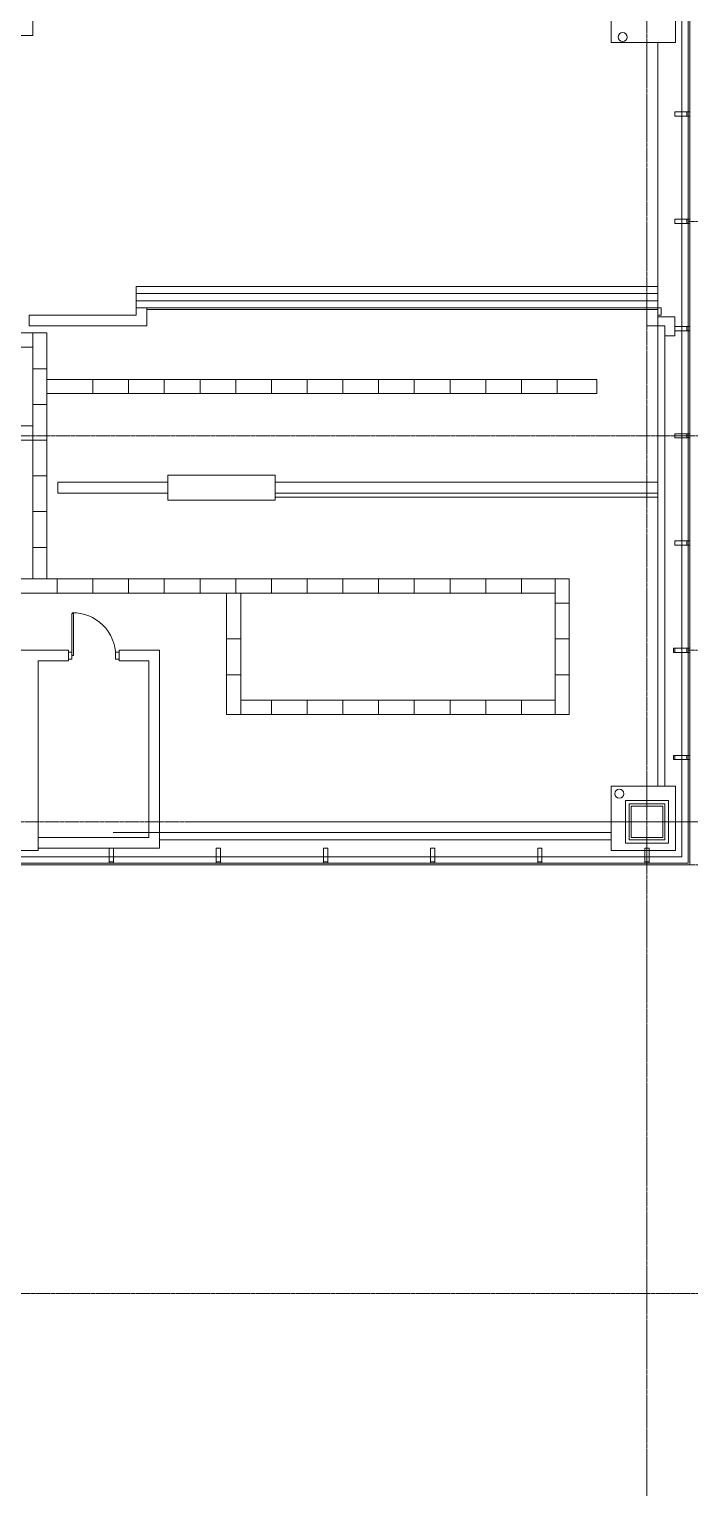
# Model space of a CAD drawing. Extents: x 73996 to 686888, y -9729 to 263202.
# Drawn here: x 526276 to 535526, y 178486 to 198891 of the extents above; entities that cross this region are included whole.
import ezdxf

# ---------------------------------------------------------------- set-up
doc = ezdxf.new("R2010")
doc.units = 0
doc.header["$LTSCALE"] = 20
for name, pattern in [('Data Center Layout_L20$0$CENTER', [2, 1.25, -0.25, 0.25, -0.25]), ('Data Center Layout_L20$0$HIDDENK1', [0.334, 0.167, -0.167]), ('Data Center Layout_L20$0$PHANTOMK1', [1.415, 1, -0.083, 0.083, -0.083, 0.083, -0.083])]:
    doc.linetypes.add(name, pattern=pattern)
for name, color, linetype, lineweight in [('Data Center Layout_L20$0$ARC', 252, 'Continuous', 0), ('Data Center Layout_L20$0$H-SIN', 252, 'Data Center Layout_L20$0$CENTER', 9), ('Data Center Layout_L20$0$K-SIN', 252, 'Data Center Layout_L20$0$CENTER', 9)]:
    doc.layers.add(name, color=color, linetype=linetype, lineweight=lineweight)

# ---------------------------------------------------------------- blocks, each defined once
blk = doc.blocks.new('Data Center Layout_L20$0$A$C80dc7663')
at = {"layer": 'Data Center Layout_L20$0$ARC'}
for p, q in [((577430.24, 184175.59), (577430.24, 154155.59)), ((577540.24, 183545.59), (577540.24, 154045.59)), ((577331.24, 164515.59), (577331.24, 164575.59)), ((577331.24, 164575.59), (577540.24, 164575.59)), ((577331.24, 164515.59), (577540.24, 164515.59)), ((577430.24, 164515.59), (577430.24, 164575.59)), ((577500.24, 164515.59), (577500.24, 164575.59)), ((577519.24, 164515.59), (577519.24, 164575.59)), ((577331.24, 163015.59), (577331.24, 163075.59)), ((577331.24, 163075.59), (577540.24, 163075.59)), ((577430.24, 163015.59), (577430.24, 163075.59)), ((577500.24, 163015.59), (577500.24, 163075.59)), ((577519.24, 163015.59), (577519.24, 163075.59)), ((577331.24, 163015.59), (577540.24, 163015.59)), ((577090.24, 162135.59), (569790.24, 162135.59)), ((569790.24, 161835.59), (569790.24, 162135.59)), ((577090.24, 162035.59), (569790.24, 162035.59)), ((577090.24, 161710.59), (577090.24, 162135.59)), ((577090.24, 161935.59), (569790.24, 161935.59)), ((577090.24, 161835.59), (569790.24, 161835.59)), ((569790.24, 161735.59), (569790.24, 161835.59)), ((569940.24, 161585.59), (569940.24, 161835.59)), ((576940.24, 161585.59), (576940.24, 161835.59)), ((568290.24, 161585.59), (568290.24, 161735.59)), ((568290.24, 161735.59), (569790.24, 161735.59)), ((577331.24, 161710.59), (577331.24, 161445.59)), ((567040.24, 161485.59), (568540.24, 161485.59)), ((568290.24, 161585.59), (569940.24, 161585.59)), ((568340.24, 158045.59), (568340.24, 161485.59)), ((568540.24, 158045.59), (568540.24, 161485.59)), ((576940.24, 161585.59), (577190.24, 161585.59)), ((577090.24, 161585.59), (577090.24, 155145.59)), ((577190.24, 161585.59), (577190.24, 161445.59)), ((577190.24, 161445.59), (577190.24, 155145.59)), ((577331.24, 161515.59), (577331.24, 161575.59)), ((577331.24, 161575.59), (577540.24, 161575.59)), ((577331.24, 161515.59), (577540.24, 161515.59)), ((577430.24, 161515.59), (577430.24, 161575.59)), ((577500.24, 161515.59), (577500.24, 161575.59)), ((577519.24, 161515.59), (577519.24, 161575.59)), ((567040.24, 161285.59), (568340.24, 161285.59)), ((568340.24, 160984.77), (568540.24, 160984.77)), ((576240.24, 160835.59), (568540.24, 160835.59)), ((569182.81, 160635.59), (569182.81, 160835.59)), ((569682.81, 160635.59), (569682.81, 160835.59)), ((570182.81, 160635.59), (570182.81, 160835.59)), ((570682.81, 160635.59), (570682.81, 160835.59)), ((571182.81, 160635.59), (571182.81, 160835.59)), ((571682.81, 160635.59), (571682.81, 160835.59)), ((572182.81, 160635.59), (572182.81, 160835.59)), ((572682.81, 160635.59), (572682.81, 160835.59)), ((573182.81, 160635.59), (573182.81, 160835.59)), ((573682.81, 160635.59), (573682.81, 160835.59)), ((574182.81, 160635.59), (574182.81, 160835.59)), ((574682.81, 160635.59), (574682.81, 160835.59)), ((575182.81, 160635.59), (575182.81, 160835.59)), ((575682.81, 160635.59), (575682.81, 160835.59)), ((576240.24, 160635.59), (576240.24, 160835.59)), ((568540.24, 160635.59), (576240.24, 160635.59)), ((568340.24, 160484.77), (568540.24, 160484.77)), ((568340.24, 160184.77), (561940.24, 160184.77)), ((568340.24, 159984.77), (568340.24, 160184.77)), ((561940.24, 159984.77), (568340.24, 159984.77)), ((568340.24, 159984.77), (568540.24, 159984.77)), ((577331.24, 160015.59), (577331.24, 160075.59)), ((577331.24, 160075.59), (577540.24, 160075.59)), ((577331.24, 160015.59), (577540.24, 160015.59)), ((577430.24, 160015.59), (577430.24, 160075.59)), ((577500.24, 160015.59), (577500.24, 160075.59)), ((577519.24, 160015.59), (577519.24, 160075.59)), ((568340.24, 159484.77), (568540.24, 159484.77)), ((568690.24, 159395.59), (568690.24, 159245.59)), ((568340.24, 158984.77), (568540.24, 158984.77)), ((577331.24, 158515.59), (577331.24, 158575.59)), ((577331.24, 158575.59), (577540.24, 158575.59)), ((577430.24, 158515.59), (577430.24, 158575.59)), ((577500.24, 158515.59), (577500.24, 158575.59)), ((577519.24, 158515.59), (577519.24, 158575.59)), ((568340.24, 158484.77), (568540.24, 158484.77)), ((577331.24, 158515.59), (577540.24, 158515.59)), ((575853.01, 158045.59), (561640.24, 158045.59)), ((568682.81, 157845.59), (568682.81, 158045.59)), ((569182.81, 157845.59), (569182.81, 158045.59)), ((569682.81, 157845.59), (569682.81, 158045.59)), ((570182.81, 157845.59), (570182.81, 158045.59)), ((570682.81, 157845.59), (570682.81, 158045.59)), ((571182.81, 157845.59), (571182.81, 158045.59)), ((571682.81, 157845.59), (571682.81, 158045.59)), ((572182.81, 157845.59), (572182.81, 158045.59)), ((572682.81, 157845.59), (572682.81, 158045.59)), ((573182.81, 157845.59), (573182.81, 158045.59)), ((573682.81, 157845.59), (573682.81, 158045.59)), ((574182.81, 157845.59), (574182.81, 158045.59)), ((574682.81, 157845.59), (574682.81, 158045.59)), ((575182.81, 157845.59), (575182.81, 158045.59)), ((575653.01, 156145.59), (575653.01, 158045.59)), ((575853.01, 158045.59), (575853.01, 156145.59)), ((561640.24, 157845.59), (575653.01, 157845.59)), ((571053.01, 156145.59), (571053.01, 157845.59)), ((571253.01, 157845.59), (571253.01, 156145.59)), ((575653.01, 157703.5), (575853.01, 157703.5)), ((571053.01, 157203.5), (571253.01, 157203.5)), ((575653.01, 157203.5), (575853.01, 157203.5)), ((568040.24, 157045.59), (568840.24, 157045.59)), ((568840.24, 156895.59), (568840.24, 157045.59)), ((569550.74, 156895.59), (569550.74, 157045.59)), ((569550.74, 157045.59), (570115.24, 157045.59)), ((570115.24, 157045.59), (570115.24, 154275.59)), ((577310.24, 157015.59), (577310.24, 157075.59)), ((577310.24, 157075.59), (577540.24, 157075.59)), ((577310.24, 157015.59), (577310.24, 157075.59)), ((577310.24, 157015.59), (577540.24, 157015.59)), ((577331.24, 157015.59), (577331.24, 157075.59)), ((577331.24, 157075.59), (577540.24, 157075.59)), ((577331.24, 157015.59), (577540.24, 157015.59)), ((577430.24, 157015.59), (577430.24, 157075.59)), ((577430.24, 157015.59), (577430.24, 157075.59)), ((577500.24, 157015.59), (577500.24, 157075.59)), ((577500.24, 157015.59), (577500.24, 157075.59)), ((577519.24, 157015.59), (577519.24, 157075.59)), ((577519.24, 157015.59), (577519.24, 157075.59)), ((577540.24, 157015.59), (577540.24, 157075.59)), ((568415.24, 156895.59), (568840.24, 156895.59)), ((568415.24, 156895.59), (568415.24, 154245.59)), ((569550.74, 156895.59), (569965.24, 156895.59)), ((569965.24, 156895.59), (569965.24, 154425.59)), ((571053.01, 156703.5), (571253.01, 156703.5)), ((575653.01, 156703.5), (575853.01, 156703.5)), ((575653.01, 156345.59), (571253.01, 156345.59)), ((571682.81, 156145.59), (571682.81, 156345.59)), ((572182.81, 156145.59), (572182.81, 156345.59)), ((572682.81, 156145.59), (572682.81, 156345.59)), ((573182.81, 156145.59), (573182.81, 156345.59)), ((573682.81, 156145.59), (573682.81, 156345.59)), ((574182.81, 156145.59), (574182.81, 156345.59)), ((574682.81, 156145.59), (574682.81, 156345.59)), ((575182.81, 156145.59), (575182.81, 156345.59)), ((571053.01, 156145.59), (575853.01, 156145.59)), ((577310.24, 155515.59), (577310.24, 155575.59)), ((577310.24, 155575.59), (577540.24, 155575.59)), ((577310.24, 155515.59), (577310.24, 155575.59)), ((577310.24, 155515.59), (577540.24, 155515.59)), ((577331.24, 155515.59), (577331.24, 155575.59)), ((577331.24, 155575.59), (577540.24, 155575.59)), ((577331.24, 155515.59), (577540.24, 155515.59)), ((577430.24, 155515.59), (577430.24, 155575.59)), ((577430.24, 155515.59), (577430.24, 155575.59)), ((577500.24, 155515.59), (577500.24, 155575.59)), ((577500.24, 155515.59), (577500.24, 155575.59)), ((577519.24, 155515.59), (577519.24, 155575.59)), ((577519.24, 155515.59), (577519.24, 155575.59)), ((577540.24, 155515.59), (577540.24, 155575.59)), ((576440.24, 154495.59), (570115.24, 154495.59)), ((569410.24, 154275.59), (569410.24, 154066.59)), ((569410.24, 154275.59), (569470.24, 154275.59)), ((569470.24, 154275.59), (569470.24, 154066.59)), ((576440.24, 154395.59), (570115.24, 154395.59)), ((570910.24, 154275.59), (570970.24, 154275.59)), ((570910.24, 154275.59), (570910.24, 154066.59)), ((570970.24, 154275.59), (570970.24, 154066.59)), ((572410.24, 154275.59), (572410.24, 154066.59)), ((572410.24, 154275.59), (572470.24, 154275.59)), ((572470.24, 154275.59), (572470.24, 154066.59)), ((573910.24, 154275.59), (573910.24, 154066.59)), ((573910.24, 154275.59), (573970.24, 154275.59)), ((573970.24, 154275.59), (573970.24, 154066.59)), ((575410.24, 154275.59), (575410.24, 154066.59)), ((575410.24, 154275.59), (575470.24, 154275.59)), ((575470.24, 154275.59), (575470.24, 154066.59)), ((576910.24, 154275.59), (576910.24, 154066.59)), ((576910.24, 154275.59), (576970.24, 154275.59)), ((576910.24, 154275.59), (576910.24, 154066.59)), ((576910.24, 154275.59), (576970.24, 154275.59)), ((576970.24, 154275.59), (576970.24, 154066.59)), ((576970.24, 154275.59), (576970.24, 154066.59)), ((564940.24, 154155.59), (577430.24, 154155.59)), ((568415.24, 154245.59), (567540.24, 154245.59)), ((569410.24, 154155.59), (569470.24, 154155.59)), ((569410.24, 154085.59), (569470.24, 154085.59)), ((569410.24, 154066.59), (569470.24, 154066.59)), ((570910.24, 154155.59), (570970.24, 154155.59)), ((570910.24, 154085.59), (570970.24, 154085.59)), ((570910.24, 154066.59), (570970.24, 154066.59)), ((572410.24, 154155.59), (572470.24, 154155.59)), ((572410.24, 154085.59), (572470.24, 154085.59)), ((572410.24, 154066.59), (572470.24, 154066.59)), ((573910.24, 154155.59), (573970.24, 154155.59)), ((573910.24, 154085.59), (573970.24, 154085.59)), ((573910.24, 154066.59), (573970.24, 154066.59)), ((575410.24, 154155.59), (575470.24, 154155.59)), ((575410.24, 154085.59), (575470.24, 154085.59)), ((575410.24, 154066.59), (575470.24, 154066.59)), ((576910.24, 154155.59), (576970.24, 154155.59)), ((576910.24, 154155.59), (576970.24, 154155.59)), ((576910.24, 154085.59), (576970.24, 154085.59)), ((576910.24, 154085.59), (576970.24, 154085.59)), ((576910.24, 154066.59), (576970.24, 154066.59)), ((576910.24, 154066.59), (576970.24, 154066.59)), ((577540.24, 154045.59), (564940.24, 154045.59))]:
    blk.add_line(p, q, dxfattribs=at)
at = {"layer": 'Data Center Layout_L20$0$ARC', "linetype": 'Continuous'}
for p, q in [((577519.24, 183566.59), (577519.24, 154066.59)), ((577090.24, 165545.59), (577090.24, 155145.59)), ((577090.24, 165545.59), (577090.24, 155145.59)), ((569940.24, 161835.59), (569790.24, 161835.59)), ((576940.24, 161835.59), (577090.24, 161835.59)), ((577331.24, 161710.59), (577090.24, 161710.59)), ((577190.24, 161445.59), (577331.24, 161445.59)), ((570232.85, 159395.59), (568690.24, 159395.59)), ((576847.64, 159395.59), (571732.85, 159395.59)), ((571732.85, 159395.59), (577090.24, 159395.59)), ((570232.85, 159245.59), (568690.24, 159245.59)), ((571732.85, 159245.59), (577090.24, 159245.59)), ((577090.24, 159185.59), (571732.85, 159185.59)), ((576340.24, 154495.59), (569465.24, 154495.59)), ((568415.24, 154425.59), (569965.24, 154425.59)), ((568415.24, 154275.59), (570115.24, 154275.59)), ((577519.24, 154066.59), (564940.24, 154066.59))]:
    blk.add_line(p, q, dxfattribs=at)
at = {"layer": 'Data Center Layout_L20$0$ARC', "linetype": 'Data Center Layout_L20$0$HIDDENK1'}
for p, q in [((577519.24, 163045.59), (579019.24, 163045.59)), ((577519.24, 157045.59), (579019.24, 157045.59))]:
    blk.add_line(p, q, dxfattribs=at)
at = {"layer": 'Data Center Layout_L20$0$ARC', "linetype": 'Data Center Layout_L20$0$PHANTOMK1', "ltscale": 0.5}
blk.add_line((569940.24, 161810.59), (577090.24, 161810.59), dxfattribs=at)
at = {"layer": 'Data Center Layout_L20$0$ARC'}
for points in [[(577340.24, 166545.59), (576440.24, 166545.59), (576440.24, 165545.59), (577340.24, 165545.59), (577340.24, 166545.59)], [(571732.85, 159145.59), (570232.85, 159145.59), (570232.85, 159495.59), (571732.85, 159495.59)], [(577340.24, 154245.59), (576440.24, 154245.59), (576440.24, 155145.59), (577340.24, 155145.59), (577340.24, 154245.59)], [(576640.24, 154945.59), (577240.24, 154945.59), (577240.24, 154345.59), (576640.24, 154345.59)], [(576690.24, 154395.59), (576690.24, 154895.59), (577190.24, 154895.59), (577190.24, 154395.59)], [(576720.24, 154425.59), (576720.24, 154865.59), (577160.24, 154865.59), (577160.24, 154425.59)]]:
    blk.add_lwpolyline(points, close=True, dxfattribs=at)
for points in [[(568340.24, 166105.59), (568340.24, 165645.59), (567540.24, 165645.59), (567540.24, 166445.59)], [(570232.85, 159395.59), (570232.85, 159245.59)], [(571732.85, 159395.59), (571732.85, 159245.59)]]:
    blk.add_lwpolyline(points, dxfattribs=at)
at = {"layer": 'Data Center Layout_L20$0$ARC', "linetype": 'Continuous'}
blk.add_lwpolyline([(577140.24, 161735.59), (577090.24, 161735.59), (577090.24, 161835.59), (577140.24, 161835.59)], close=True, dxfattribs=at)
at = {"layer": 'Data Center Layout_L20$0$ARC', "extrusion": (0, 0, -1)}
for points in [[(-568890.24, 157560.04), (-568911.29, 157560.04), (-568911.29, 156970.59), (-568890.24, 156970.59)], [(-568840.24, 156920.59), (-568890.24, 156920.59), (-568890.24, 157020.59), (-568840.24, 157020.59)], [(-569500.74, 156920.59), (-569550.74, 156920.59), (-569550.74, 157020.59), (-569500.74, 157020.59)]]:
    blk.add_lwpolyline(points, close=True, dxfattribs=at)
at = {"layer": 'Data Center Layout_L20$0$ARC'}
for centre in [(576600.5, 165623.68), (576552.83, 155039.48)]:
    blk.add_circle(centre, 62.5, dxfattribs=at)
blk.add_arc((568900.77, 156970.59), 599.97, 0, 90.763966, dxfattribs=at)
at = {"layer": 'Data Center Layout_L20$0$H-SIN'}
for p, q in [((576940.24, 124521.53), (576940.24, 230045.59)), ((294307.41, 160045.59), (588940.24, 160045.59)), ((294307.41, 154045.59), (588940.24, 154045.59)), ((294307.41, 148045.59), (588940.24, 148045.59))]:
    blk.add_line(p, q, dxfattribs=at)
at = {"layer": 'Data Center Layout_L20$0$K-SIN'}
blk.add_line((557517.87, 154645.59), (588940.24, 154645.59), dxfattribs=at)
blk = doc.blocks.new('Data Center Layout_L20')
blk.add_blockref('Data Center Layout_L20$0$A$C80dc7663', (-42015, 33157))

msp = doc.modelspace()

# ---------------------------------------------------------------- block references
msp.add_blockref('Data Center Layout_L20', (0, 0))

doc.saveas('drawing.dxf')
